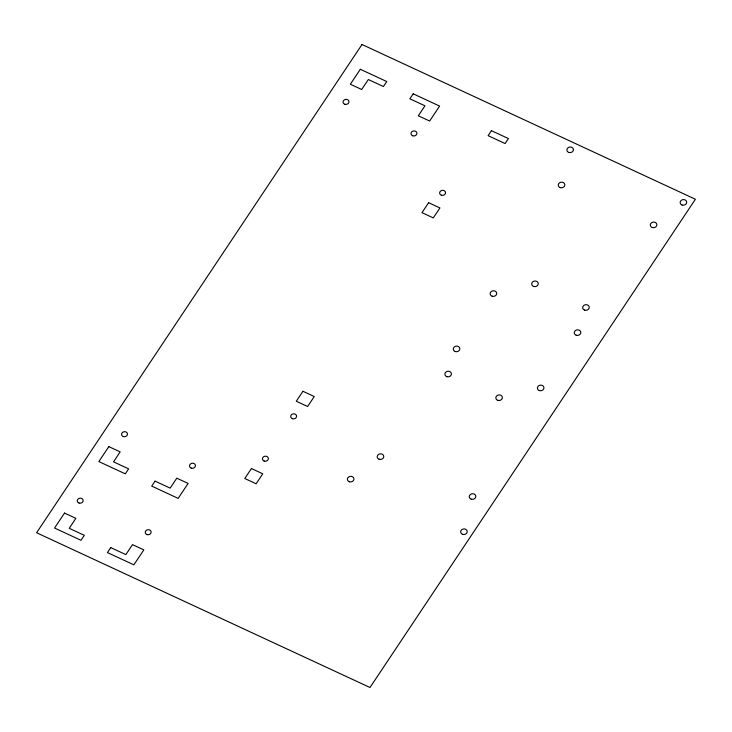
<?xml version="1.0" encoding="UTF-8"?>
<svg xmlns="http://www.w3.org/2000/svg" width="732" height="732" viewBox="0 0 732 732"><rect width="100%" height="100%" fill="white"/><g stroke="black" fill="none" stroke-linecap="round" stroke-linejoin="round"><path stroke-width="1.1" d="M362.001 44.496L36.6 532.75L369.999 687.504L695.4 199.25L362.001 44.496M64.535 513.077L54.571 528.037L81.005 540.308L84.326 535.321L69.22 528.312L75.863 518.338L64.535 513.077M108.83 446.621L98.866 461.572L125.3 473.842L128.622 468.855L113.515 461.846L120.158 451.873L108.83 446.621M360.318 69.275L350.353 84.235L361.681 89.487L368.324 79.523L383.431 86.532L386.752 81.545L360.318 69.275M110.752 547.591L107.43 552.568L133.865 564.839L143.829 549.888L132.501 544.626L125.858 554.6L110.752 547.591M155.047 481.125L151.725 486.112L178.16 498.382L188.124 483.422L176.796 478.17L170.153 488.134L155.047 481.125M413.177 93.815L409.856 98.802L424.963 105.811L418.32 115.775L429.647 121.036L439.612 106.085L413.177 93.815M251.433 468.535L244.79 478.508L256.118 483.77L262.761 473.796L251.433 468.535M302.929 391.272L296.286 401.246L307.614 406.507L314.257 396.534L302.929 391.272M428.613 202.691L421.971 212.655L433.298 217.916L439.941 207.943L428.613 202.691M491.437 130.68L488.116 135.667L505.107 143.554L508.429 138.568L491.437 130.68M441.405 195.224A2.965 2.525 -8.2 0 0 445.523 192.461A2.965 2.525 -8.2 0 0 440.829 190.887A2.965 2.525 -8.2 0 0 441.405 195.224M344.818 104.264A2.965 2.525 -8.2 0 0 348.935 101.501A2.965 2.525 -8.2 0 0 344.241 99.927A2.965 2.525 -8.2 0 0 344.818 104.264M123.333 436.574A2.965 2.525 -8.2 0 0 127.46 433.811A2.965 2.525 -8.2 0 0 122.766 432.237A2.965 2.525 -8.2 0 0 123.333 436.574M412.775 135.813A2.965 2.525 -8.2 0 0 416.892 133.05A2.965 2.525 -8.2 0 0 412.208 131.476A2.965 2.525 -8.2 0 0 412.775 135.813M191.299 468.123A2.965 2.525 -8.2 0 0 195.417 465.36A2.965 2.525 -8.2 0 0 190.723 463.786A2.965 2.525 -8.2 0 0 191.299 468.123M349.347 481.766A3.294 2.809 -8.2 0 0 353.922 478.691A3.294 2.809 -8.2 0 0 348.716 476.944A3.294 2.809 -8.2 0 0 349.347 481.766M379.167 459.275A3.294 2.809 -8.2 0 0 383.751 456.21A3.294 2.809 -8.2 0 0 378.536 454.453A3.294 2.809 -8.2 0 0 379.167 459.275M576.221 335.247A3.294 2.809 -8.2 0 0 580.796 332.182A3.294 2.809 -8.2 0 0 575.581 330.434A3.294 2.809 -8.2 0 0 576.221 335.247M533.655 286.45A3.294 2.809 -8.2 0 0 538.23 283.375A3.294 2.809 -8.2 0 0 533.024 281.628A3.294 2.809 -8.2 0 0 533.655 286.45M652.285 227.515A3.294 2.809 -8.2 0 0 656.86 224.44A3.294 2.809 -8.2 0 0 651.654 222.693A3.294 2.809 -8.2 0 0 652.285 227.515M497.797 400.34A3.294 2.809 -8.2 0 0 502.372 397.266A3.294 2.809 -8.2 0 0 497.165 395.518A3.294 2.809 -8.2 0 0 497.797 400.34M492.114 296.213A3.294 2.809 -8.2 0 0 496.689 293.139A3.294 2.809 -8.2 0 0 491.474 291.391A3.294 2.809 -8.2 0 0 492.114 296.213M471.225 499.178A3.294 2.809 -8.2 0 0 475.8 496.113A3.294 2.809 -8.2 0 0 470.594 494.356A3.294 2.809 -8.2 0 0 471.225 499.178M446.822 376.678A3.294 2.809 -8.2 0 0 451.406 373.613A3.294 2.809 -8.2 0 0 446.191 371.865A3.294 2.809 -8.2 0 0 446.822 376.678M560.227 187.612A3.294 2.809 -8.2 0 0 564.802 184.537A3.294 2.809 -8.2 0 0 559.596 182.79A3.294 2.809 -8.2 0 0 560.227 187.612M584.63 310.112A3.294 2.809 -8.2 0 0 589.205 307.037A3.294 2.809 -8.2 0 0 583.999 305.29A3.294 2.809 -8.2 0 0 584.63 310.112M462.624 534.351A3.294 2.809 -8.2 0 0 467.199 531.276A3.294 2.809 -8.2 0 0 461.983 529.529A3.294 2.809 -8.2 0 0 462.624 534.351M568.837 152.448A3.294 2.809 -8.2 0 0 573.412 149.374A3.294 2.809 -8.2 0 0 568.197 147.626A3.294 2.809 -8.2 0 0 568.837 152.448M682.105 205.024A3.294 2.809 -8.2 0 0 686.68 201.95A3.294 2.809 -8.2 0 0 681.474 200.202A3.294 2.809 -8.2 0 0 682.105 205.024M455.24 351.543A3.294 2.809 -8.2 0 0 459.815 348.469A3.294 2.809 -8.2 0 0 454.599 346.721A3.294 2.809 -8.2 0 0 455.24 351.543M539.338 390.577A3.294 2.809 -8.2 0 0 543.922 387.512A3.294 2.809 -8.2 0 0 538.706 385.764A3.294 2.809 -8.2 0 0 539.338 390.577M79.038 503.04A2.965 2.525 -8.2 0 0 83.155 500.276A2.965 2.525 -8.2 0 0 78.47 498.702A2.965 2.525 -8.2 0 0 79.038 503.04M147.004 534.589A2.965 2.525 -8.2 0 0 151.121 531.825A2.965 2.525 -8.2 0 0 146.427 530.252A2.965 2.525 -8.2 0 0 147.004 534.589M264.225 461.078A2.965 2.525 -8.2 0 0 268.342 458.305A2.965 2.525 -8.2 0 0 263.648 456.741A2.965 2.525 -8.2 0 0 264.225 461.078M292.461 418.704A2.965 2.525 -8.2 0 0 296.579 415.941A2.965 2.525 -8.2 0 0 291.885 414.367A2.965 2.525 -8.2 0 0 292.461 418.704"/></g></svg>
